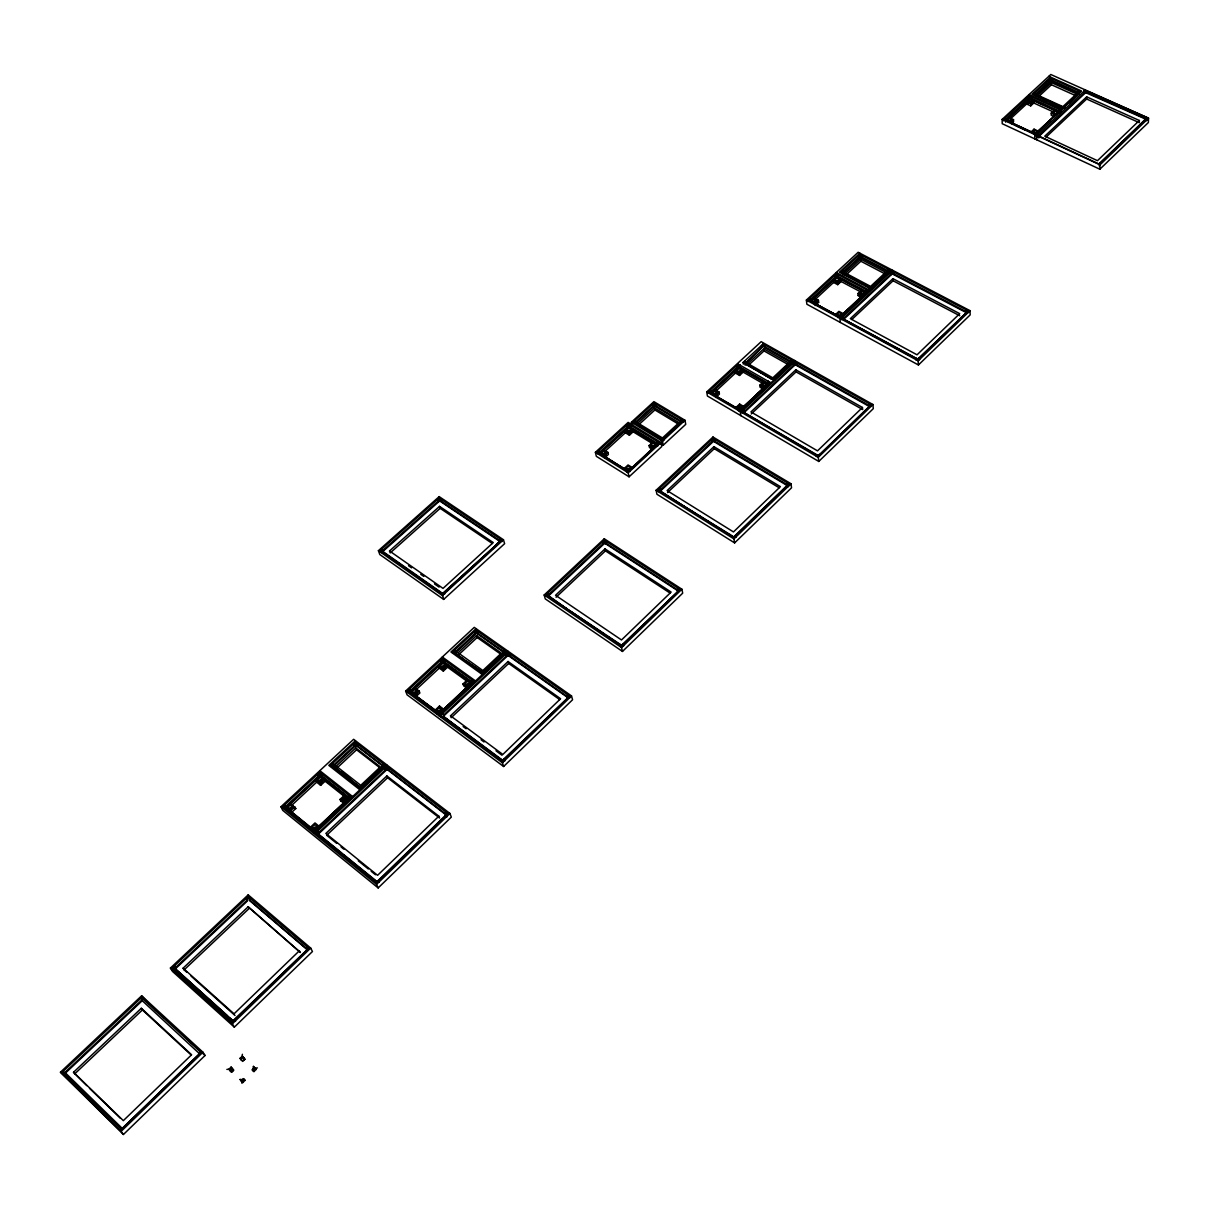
<?xml version="1.0" encoding="UTF-8"?>
<svg xmlns="http://www.w3.org/2000/svg" width="1209" height="1209" viewBox="0 0 1209 1209"><rect width="100%" height="100%" fill="white"/><g stroke="black" fill="none" stroke-linecap="round" stroke-linejoin="round"><path stroke-width="1.5" d="M1030.431 98.851L1031.096 96.493L1030.431 98.851L1058.404 111.606L1059.099 109.233L1058.661 112.679L1059.598 113.102L1059.598 111.379L1035.932 133.066L1036.884 134.365L1036.869 132.642L1035.932 133.066M1062.379 107.888L1061.698 106.8M1079.395 92.851L1063.996 106.815L1064.933 108.1M1076.539 93.879L1076.509 96.04L1051.437 84.766L1051.437 82.605L1076.539 93.879L1062.907 106.619L1037.806 95.209L1051.437 82.605M1078.186 93.108L1078.881 90.751L1078.186 93.108L1051.966 81.351L1052.646 78.993L1051.966 81.351M1069.255 102.765L1078.443 93.305M1084.957 93.259L1084.035 91.113L1084.957 93.259L1038.909 136.405M1084.02 92.836L1085.017 90.191L1148.55 118.18L1148.369 122.532L1099.858 169.215L1002.231 123.711L1002.14 119.404L1050.802 74.505L1148.55 118.18L1099.948 164.892L1099.858 169.215M1085.274 92.806L1085.304 89.919L1036.657 135.468L1036.687 139.76M1086.574 93.048L1086.891 91.038L1086.574 93.048L1147.205 119.782L1147.281 118.029L1099.268 164.152L1036.959 135.181L1036.974 136.904L1038.848 137.781L1037.957 134.244L1037.972 135.967M1086.649 99.017L1086.679 96.856L1139.362 120.492L1139.286 122.668L1086.649 99.017L1046.117 137.085M378.402 550.669L442.343 595.553L503.458 539.743L501.675 539.955L442.373 594.103L443.658 599.422L504.621 543.672L503.458 539.743L439.169 496.627L378.402 550.669L379.807 554.538L443.658 599.422M1099.238 165.89L1099.283 163.608L1145.301 119.404L1146.313 118.966L1146.238 120.704L1147.205 119.782M1144.983 119.192L1145.346 117.167L1145.014 118.316L1086.574 92.186M1145.301 119.404L1135.795 129.378M242.374 1054.293L242.238 1056.213L244.928 1059.25L242.752 1061.396L240.047 1058.343L242.238 1056.213L244.928 1059.25M241.876 1083.188L242.012 1081.224L244.218 1079.063L245.004 1080.362L242.813 1082.523L240.107 1079.471L241.996 1079.697M248.193 894.872L170.424 968.046L172.509 971.431L234.334 1027.151L312.451 951.528L310.683 948.083L248.193 894.872L248.812 898.015L246.727 899.98L247.633 900.75L176.287 967.986L174.549 965.81L176.287 967.986M306.466 949.065L306.814 946.677L307.524 948.052L306.466 949.065L249.583 900.539L249.87 898.166M321.201 776.102L321.534 773.715L322.183 775.181L321.201 776.102L348.555 797.728L349.552 796.807L348.902 795.341L348.555 797.728M499.468 541.148L499.891 538.761L499.468 541.148L440.484 501.493L440.862 499.136M382.467 765.856L382.83 763.453L383.434 764.934L382.467 765.856L356.821 746.059L357.169 743.671M244.142 1057.935L243.84 1060.323M253.437 1066.398L254.222 1067.698L252.031 1069.844L253.95 1071.582L256.127 1069.436L253.437 1066.398L253.134 1068.771M387.983 770.103L388.346 767.715L388.95 769.181L387.983 770.103L445.653 814.609L446.635 813.672L446.076 812.206L445.653 814.609M471.389 682.224L471.812 679.836L472.326 681.347L471.389 682.224L443.718 662.23L444.126 659.827M477.479 633.833L477.903 631.43L478.401 632.972L477.479 633.833L503.397 652.135L503.836 649.732L503.397 652.135M567.202 697.2L567.686 694.782L567.202 697.2L508.959 656.064L509.412 653.661M629.541 427.2L630.025 424.812L629.541 427.2L656.925 443.93L657.439 441.542L656.925 443.93M680.894 421.775L681.423 419.387L680.894 421.775L655.278 406.39L655.777 404.018M677.554 590.596L678.098 588.163L677.554 590.596L605.679 543.793L606.177 541.39M739.576 367.581L740.135 365.194L739.576 367.581L767.534 383.616L768.093 381.228L767.534 383.616M714.413 441.874L714.957 439.487L714.413 441.874L786.636 485.217L787.24 482.784L786.636 485.217M764.42 347.361L764.98 344.973L764.42 347.361L790.55 362.096L791.124 359.693L790.55 362.096M796.157 365.254L796.746 362.866L796.157 365.254L868.561 406.073L869.195 403.64L868.561 406.073M837.625 277.088L838.215 274.715L837.625 277.088L865.553 291.958L866.173 289.555L865.553 291.958M861.307 257.729L861.911 255.356L861.307 257.729L887.512 271.421L888.131 269.033L887.512 271.421M893.134 274.367L893.753 271.98L893.134 274.367L965.643 312.285L966.323 309.867L965.643 312.285M121.323 1129.357L200.936 1052.419L141.438 997.652L62.46 1072.005L121.323 1129.357L200.936 1052.419M240.908 1080.77L243.1 1078.624L245.004 1080.362M252.998 1070.721L255.356 1068.136L257.396 1067.925M232.869 1069.255L231.115 1067.079L228.924 1069.209L226.884 1069.421M231.916 1068.378L233.821 1070.116L231.629 1072.262L229.725 1070.524L231.916 1068.378L231.115 1067.079M240.848 1059.658L243.024 1057.527M232.506 1020.532L231.418 1021.575L230.632 1020.23L232.506 1020.532L229.755 1018.054M375.379 882.51L376.075 880.817L318.738 834.316L317.393 834.558M508.959 656.064L509.881 655.202L508.022 653.888L507.538 650.835L438.731 715.577L440.605 715.365L502.37 761.126L502.868 762.622L500.949 761.202L501.644 759.524L443.673 716.589L442.449 716.741L443.008 718.237M620.806 645.41L619.915 646.271L619.522 644.729L620.625 644.624L620.806 645.41L606.797 635.889M816.362 456.488L817.072 454.886L743.822 412.45M234.123 1019.655L235.453 1021.167L234.123 1019.655L306.602 950.304M378.039 880.605L379.294 882.086L378.039 880.605L445.35 815.561L446.589 817.042L445.35 815.561M503.564 759.312L504.773 760.778L503.564 759.312L567.762 697.925M623.648 645.848L622.484 644.412L678.294 591.125M734.664 536.025L735.51 535.829L735.782 537.431L734.664 536.025L786.666 485.791L787.527 485.565L787.754 487.182M818.961 455.491L869.558 406.284M919.611 359.708L918.568 358.332L966.777 312.345M232.355 1023.811L310.683 948.083L308.703 948.279L232.491 1021.922L172.403 967.835L170.424 968.046L232.355 1023.811L234.334 1027.151M378.16 887.935L376.573 884.384L449.929 813.461L353.632 739.303L280.956 806.735L282.71 810.347L378.16 887.935L451.32 817.118L449.929 813.461L447.995 813.672L376.634 882.63L315.564 833.077L313.645 833.273L386.563 764.662L387.107 767.76L388.95 769.181M502.37 761.126L569.62 696.142L571.509 695.931L572.582 699.739L503.624 766.491L407.07 694.812L405.635 691.049L474.26 627.365L571.509 695.931L502.37 762.773L503.624 766.491M544.171 594.994L621.532 647.571L621.456 646.044L680.032 589.433L681.891 589.221L682.692 593.166L622.484 651.439L545.274 598.893L544.171 594.994L604.258 538.776L681.891 589.221L621.532 647.571L622.484 651.439M656.094 490.249L733.923 538.912L733.803 537.476L789.19 483.963L790.988 483.736L791.547 487.801L734.619 542.901L656.94 494.269L656.094 490.249L712.978 437.023L790.988 483.736L733.923 538.912L734.619 542.901M706.706 391.912L818.266 457.365L818.115 456.005L871.145 404.743L872.928 404.531L873.291 408.672L818.765 461.445L707.416 396.008L706.706 391.912L761.171 341.663L872.928 404.531L818.266 457.365L818.765 461.445M806.373 300.074L918.16 360.811L917.948 359.526L968.288 310.879L970.011 310.668L970.177 314.884L918.432 364.982L806.871 304.245L806.373 300.074L858.148 252.303L970.011 310.668L918.16 360.811L918.432 364.982M123.424 1134.495L121.112 1131.352L202.961 1052.223L141.634 995.808L60.45 1072.202L123.424 1134.495L205.046 1055.502L202.961 1052.223M299.454 950.697L234.032 1013.837L183.103 968.182L248.147 906.795L300.361 952.42L248.147 906.795M438.867 816.196L377.586 875.316L325.856 833.469L386.835 775.921L438.867 816.196L439.577 818.009L387.59 777.765L386.835 775.921M862.455 407.478L817.511 450.851L750.94 411.921L795.809 369.818L862.455 407.478L862.652 409.549L796.066 371.873L795.809 369.818M1139.362 120.492L1097.47 160.676L1044.757 136.194L1086.679 96.856M1100.628 163.17L1107.384 156.671M1112.794 151.473L1130.385 134.577M450.519 715.819L508.067 661.519L560.598 698.726L502.838 754.461L450.519 715.819L451.199 717.693L508.672 663.439L508.067 661.519M73.492 1072.292L141.317 1008.276L191.611 1054.762L123.333 1120.637L73.492 1072.292L86.806 1085.652M186.881 972.338L184.131 969.875L249.084 908.548M387.59 777.765L326.687 835.268L336.737 843.398M74.686 1073.894L142.42 1009.938L141.317 1008.276M312.602 831.55L313.267 829.888L286.004 807.763L284.644 807.975M358.741 788.162L359.405 786.5L333.805 766.43L332.505 766.597M438.414 713.234L437.462 714.141L436.917 712.63L438.142 712.494L438.414 713.234L410.531 692.047L409.307 692.168M481.923 672.325L481.001 673.201L480.487 671.675L481.681 671.554L481.923 672.325L466.704 661.399M315.186 829.676L316.441 831.127L315.186 829.676L348.162 798.665L349.401 800.116L348.162 798.665M362.534 787.739L361.31 786.288L382.724 766.702M449.748 704.122L440.288 713.038L471.117 683.025L472.296 684.445M496.854 659.812L483.781 672.113L503.851 652.769M314.416 833.031L313.736 831.58L350.731 796.791L319.735 772.294L282.861 806.524L283.556 807.975L285.566 806.101L284.871 804.665L286.457 806.826L319.312 776.299L317.755 774.123L319.312 776.299M360.569 789.598L359.934 788.132L384.674 764.874L355.355 742.281L330.707 765.191L331.357 766.657L333.321 764.844L332.671 763.363L334.213 765.539L354.947 746.27L353.421 744.094L354.947 746.27M473.656 681.166L438.761 714.005L407.493 690.838L442.298 658.527L473.656 681.166L474.17 682.692L472.326 681.347M505.694 651.047L482.346 673.005L452.786 651.787L476.074 630.146L505.694 651.047L506.163 652.573L504.319 651.273M316.894 829.102L326.506 820.065M332.007 814.896L345.729 801.975M361.627 787.029L382.104 766.733M459.208 695.22L471.117 683.025M499.483 657.348L503.156 652.89M315.564 833.077L386.502 766.294L447.995 813.672M175.381 967.17L173.235 969.195L172.403 967.835L248.057 896.61L308.703 948.279M316.244 834.512L318.254 832.608L317.589 831.172L319.176 833.349L386.079 770.314L384.553 768.123L386.079 770.314M385.157 769.604L387.107 767.76M508.022 653.888L506.178 655.626L507.115 656.275L443.975 715.773L442.509 713.582L443.975 715.773M175.864 967.306L247.256 900.055L245.971 898.574L246.727 899.98M318.828 832.638L385.777 769.574M443.703 715.018L506.873 655.505L505.71 654.084M318.073 835.993L318.738 834.316M548.931 594.511L603.684 543.219L602.566 541.828L603.88 544.005L549.143 595.296L547.783 593.105L549.143 595.296M660.673 489.841L712.509 441.285L711.436 439.91L712.66 442.086L660.839 490.642L659.585 488.451L660.839 490.642M744.638 411.196L794.328 364.65L793.285 363.289L794.434 365.466L744.759 412.012L743.565 409.821L744.759 412.012M844.169 317.967L891.381 273.733L890.368 272.403L891.441 274.579L844.245 318.798L843.141 316.622L844.245 318.798M1038.909 135.544L1084.972 92.398M605.679 543.793L606.555 542.977L604.696 541.768L604.258 538.776M604.984 548.886L555.536 595.281L621.502 639.969L671.131 592.078L604.984 548.886L605.452 550.866L669.982 593.014M713.914 446.665L667.111 490.582L733.47 531.93L780.394 486.653L713.914 446.665L714.262 448.69L779.095 487.726M892.937 278.659L850.32 318.662L917.042 354.811L959.689 313.66L892.937 278.659L893.088 280.76L851.892 319.463M310.471 827.183L314.99 822.936L319.085 826.246M343.492 803.486L339.941 799.497L344.414 795.31M435.195 710.061L439.471 706.056L443.612 709.124M467.823 688.858L463.667 685.851L463.017 683.946L467.233 680.002M556.08 597.231L605.452 550.866M667.519 492.592L714.262 448.69M751.257 413.962L796.066 371.873M340.757 801.325L344.097 798.182M735.964 407.478L739.621 404.063L743.807 406.511M762.879 388.89L760.083 387.273L759.796 385.218L763.408 381.848M835.449 314.582L838.91 311.348L843.126 313.63M861.004 297.112L858.194 295.616L858.012 293.515L861.428 290.326M1038.244 131.116L1034.043 129.151L1030.914 132.083L1012.084 123.318M1054.036 116.548L1051.226 115.263L1051.226 113.102L1054.324 110.215M858.194 295.616L861.624 292.412M741.963 410.365L740.905 409.005L768.365 383.797M773.715 378.311L774.531 378.024L774.757 379.671L773.715 378.311L790.58 362.534L791.411 362.232L791.623 363.894M864.405 294.407L840.497 316.758L866.521 291.989L866.657 293.666M872.596 288.105L871.583 286.775L888.494 271.421L888.63 273.113M769.967 382.301L740.074 410.259L708.444 391.701L738.291 364.151L769.967 382.301L770.193 383.948L768.335 382.875M792.998 360.75L772.929 379.52L743.097 362.458L763.136 343.945L792.998 360.75L793.21 362.398M868.047 290.553L839.726 317.045L808.065 299.862L836.371 273.733L868.047 290.553L868.183 292.23M890.005 270.015L870.933 287.848L841.011 271.995L860.067 254.389L890.005 270.015L890.126 271.693M741.026 409.821L767.549 384.084M776.42 376.709L790.58 362.534M871.659 287.606L885.018 275.123M1035.947 133.927L1050.636 120.175M548.221 594.662L546.438 596.339L546 594.783L604.319 540.181L680.032 589.433M659.918 490.053L658.21 491.655L657.877 490.038L713.098 438.353L712.978 437.023M743.822 411.468L742.205 412.979L741.948 411.347L794.872 361.808L794.721 360.539L740.195 411.559L740.845 415.654M602.959 543.4L604.696 541.768M711.723 441.527L713.37 439.985L713.098 438.353L789.19 483.963L789.401 485.58L787.452 484.416M793.497 364.937L795.084 363.456L794.872 361.808L871.145 404.743M841.766 319.735L843.308 318.284M890.504 274.095L892 272.675L891.698 269.803L839.892 318.284L840.315 322.44M294.936 806.72L290.432 810.922L291.293 812.735L295.797 808.534L290.916 803.471M325.115 781.226L320.672 785.366L319.841 783.553L324.299 779.397L325.115 781.226L343.779 795.99M419.175 691.08L414.914 695.054L415.624 696.928L419.886 692.969L419.175 691.08L415.095 688.072M447.557 667.187L443.355 671.101L442.69 669.197L446.892 665.282L447.557 667.187L466.417 680.848M355.794 747.933L356.579 749.776L337.054 767.957L336.238 766.128L355.794 747.933L380.351 766.899L360.75 785.321L336.238 766.128M458.74 654.673L477.177 637.506L476.558 635.586L458.09 652.769L482.859 670.527L501.372 653.132L476.558 635.586M355.431 740.679L328.818 765.403L359.874 789.779M476.089 628.65L450.942 651.999L482.346 674.546M318.42 775.589L320.385 773.76L319.735 772.294M441.874 662.441L440.439 660.25L441.874 662.441L410.864 691.246L409.383 689.07L409.957 690.581L408.068 692.349L407.493 690.838M440.968 661.776L442.842 660.038L442.298 658.527M286.11 806.101L318.98 775.574M410.576 690.505L441.617 661.671M354.041 745.575L355.99 743.762L355.355 742.281M443.718 662.23L444.655 661.353L442.842 660.038M475.651 634.045L474.23 631.854L475.651 634.045L456.08 652.24L454.644 650.064L455.158 651.591L453.315 653.313L452.786 651.787M474.744 633.395L476.573 631.687L476.074 630.146M333.896 764.798L354.63 745.53M455.808 651.485L475.394 633.274M291.777 805.285L316.637 782.163L315.806 780.334L319.841 783.553M415.805 689.961L439.275 668.139L438.595 666.235L442.69 669.197M359.723 787.24L334.137 767.156L335.12 766.249L333.321 764.844M356.821 746.059L357.788 745.152M463.667 659.222L456.05 653.752L456.987 652.89L455.158 651.591M626.655 471.918L627.32 470.331L626.292 470.316M660.839 440.303L661.519 438.731L634.906 423.09M850.32 277.42L843.776 273.944L844.532 273.249L842.688 272.267L842.522 270.589L843.61 272.75L859.629 257.94L858.707 257.457L860.219 256.066L860.067 254.389M1080.755 91.582L1050.802 78.162L1049.442 81.154L1049.442 79.416L1050.364 81.562L1035.917 94.922M657.923 445.819L656.835 444.459L628.378 471.026L598.923 453.209M666.129 436.827L663.424 439.32L681.604 422.001M762.592 346.741L745.862 363.153L762.592 346.741L761.549 345.396L761.791 347.059M843.534 271.919L859.554 257.094L858.556 255.779L858.707 257.457M1036.838 95.345L1036.158 95.979L1035.917 94.06L1050.364 80.701M659.268 442.66L628.121 471.45L597.14 452.09L628.227 423.724L659.268 442.66L659.585 444.277L657.756 443.159M662.668 441.421L662.351 439.804L683.251 420.475L653.978 402.929L633.108 422.001L633.44 423.618L635.103 422.092L634.77 420.475L636.01 422.651L653.555 406.602L652.331 404.441L653.555 406.602M637.188 463.591L629.254 470.921L629.088 470.12L630.176 471.495M642.478 458.71L650.397 451.38M675.589 428.077L680.833 422.273M715.305 391.701L735.435 373.067L735.117 371.027L739.243 373.4L739.576 375.455L743.172 372.115L742.855 370.06L739.243 373.4M815.863 298.819L833.56 282.453L833.349 280.367L837.505 282.574L837.716 284.674L833.56 282.453M1010.709 118.633L1026.562 103.974L1026.532 101.813L1030.688 103.717L1030.718 105.863L1026.562 103.974M629.073 476.814L628.196 472.81L661.021 442.449L628.151 422.409L595.387 452.302L596.339 456.322L629.073 476.814L661.822 446.484L661.021 442.449M684.989 420.264L685.745 424.329L663.242 445.184L662.441 441.134L684.989 420.264L653.903 401.645L631.37 422.213L632.231 426.248M745.182 365.163L744.925 363.516L745.847 363.592L772.098 379.354L745.983 364.423L746.769 363.682L744.94 362.624L744.684 360.977L745.726 362.337M763.71 348.842L747.812 363.546L772.808 377.843L788.721 362.957L763.71 348.842L763.997 350.912L787.422 364.136M860.657 259.134L845.544 273.113L870.616 286.397L885.744 272.252L860.657 259.134L860.853 261.235L847.116 273.944M715.441 395.449L719.098 392.064L714.957 389.646M814.942 303.459L818.417 300.24L814.277 298.003M837.505 282.574L840.92 279.4L841.132 281.501L837.716 284.674M1009.349 117.711L1013.505 119.631L1010.376 122.532L1006.22 120.598L1029.63 98.957L1058.525 112.15L1035.131 134.033L1032.32 132.733M1030.688 103.717L1033.786 100.861L1033.801 103.007L1030.718 105.863M749.444 364.377L763.997 350.912M1039.181 96.115L1051.437 84.766M715.788 397.489L719.431 394.104L719.098 392.064M815.183 305.545L818.644 302.326L818.417 300.24M1011.449 123.711L1013.535 121.777L1013.505 119.631M624.267 468.457L628.076 464.951L632.186 467.505M652.255 449.249L649.505 447.572L649.097 445.562L652.86 442.086M1003.787 120.915L1003.757 119.192L1029.252 95.662L1060.973 110.095M859.901 253.21L839.333 272.206L871.115 289.057M1050.561 77.134L1032.002 94.257L1062.892 108.296M708.716 393.348L710.348 391.837L710.061 390.205L711.255 392.381L737.868 367.793L736.689 365.617L737.868 367.793M736.946 367.264L738.548 365.798L738.291 364.151M808.262 301.525L809.803 300.104L809.622 298.427L810.725 300.603L809.803 300.104M810.725 300.603L835.933 277.299L835.011 276.816L836.537 275.41L836.371 273.733M1006.1 120.054L1005.147 117.908L1006.1 120.054L1028.829 99.062L1027.907 98.654L1029.252 95.662M711.119 391.565L737.732 366.977M810.635 299.772L835.857 276.468L834.845 275.138L835.011 276.816M1006.084 119.207L1028.814 98.201L1027.877 96.916L1027.907 98.654M1050.802 78.162L1033.619 94.045L1063.572 107.661M711.315 393.031L738.729 367.687L767.594 384.266L740.15 409.927L710.272 392.789M607.976 452.423L604.168 455.914L604.636 457.909L608.429 454.433L607.976 452.423L603.926 449.914L604.394 451.909L625.355 432.746L624.917 430.736L628.967 433.215L629.405 435.225L633.153 431.794L632.715 429.784L628.967 433.215M638.367 425.084L654.9 409.957L654.507 407.932L637.944 423.074L662.456 437.975L679.035 422.666L654.507 407.932M442.041 593.574L441.119 594.405L440.605 592.848L441.769 592.803L442.041 593.574L411.136 571.902M444.716 593.982L443.567 592.591L499.906 541.587M443.824 593.362L452.181 585.745M457.743 580.652L461.914 576.844M466.085 573.036L480.003 560.341M485.565 555.248L488.345 552.709M492.516 548.901L499.241 541.768M597.503 453.692L599.196 452.151L598.833 450.549L600.102 452.71L627.803 427.412L626.549 425.236L627.803 427.412M626.897 426.853L628.574 425.341L628.227 423.724M599.906 451.909L627.622 426.596M600.117 453.375L628.665 427.306L656.971 444.595M652.648 406.073L654.296 404.562L653.978 402.929M635.843 421.835L653.389 405.801M647.283 430.767L636.085 423.951L636.916 423.195L635.103 422.092M655.278 406.39L656.109 405.635L654.296 404.562M389.525 550.972L439.532 506.375L493.257 542.584L443.023 588.39L389.525 550.972L390.22 552.906L440.167 508.339L439.532 506.375M438.746 501.705L437.386 499.559L438.746 501.705L383.389 550.987L381.968 548.841L382.528 550.397L380.729 552.014L380.155 550.458L439.154 497.987L439.169 496.627L440.016 499.257M437.9 501.131L439.653 499.559L439.154 497.987L501.675 539.955L502.143 541.526M383.102 550.216L438.489 500.919M382.422 553.208L383.057 551.621L381.863 551.652M1063.996 106.815L1064.948 106.377M1099.283 163.608L1100.281 163.2L1100.235 164.923L1002.14 119.404M871.583 286.775L872.46 286.427M840.421 315.927L841.268 315.594M740.905 409.005L741.706 408.733M663.257 438.519L664.346 439.88M918.568 358.332L919.505 358.03M818.871 454.675L819.747 454.433M229.725 1070.524L228.924 1069.209L232.717 1071.189M232.113 1019.852L175.683 969.119L174.202 969.452L175.033 970.812M374.73 881.089L376.075 880.817M311.922 830.115L313.267 829.888M622.484 644.412L623.27 644.291M358.106 786.696L359.405 786.5M501.644 759.524L500.45 759.705L500.949 761.202M454.599 653.087L481.681 671.554M547.843 596.037L620.625 644.624M731.853 536.252L732.986 537.038L716.967 527.033M659.751 491.202L732.85 536.237M816.166 454.856L817.072 454.886M660.522 438.686L661.519 438.731M771.07 378.447L771.977 378.523M911.934 356.7L916.875 359.39L916.83 358.544L915.999 358.469L916.105 360.131M843.474 319.085L916.83 358.544M838.714 316.138L837.852 316.033L838.018 317.695L838.714 316.138L809.909 300.86M869.891 286.986L869.059 286.865L869.211 288.543L869.891 286.986L842.854 272.977L843.021 274.655M62.46 1072.005L64.969 1072.443L122.472 1128.617L122.003 1127.982M1033.604 133.066L1034.315 134.139M1006.311 120.265L1005.631 121.777L1006.311 120.265L1034.299 133.277M1084.987 91.929L1086.861 92.776M1048.807 76.348L1081.435 90.947L1034.783 134.592L1034.813 138.899M1050.802 79.9L1078.186 92.247M1078.443 94.166L1079.38 94.589M1042.717 98.957L1047.629 101.193M1050.908 102.674L1060.731 107.148M1029.025 94.604L1061.653 109.445M1029.267 97.385L1058.404 110.744M1059.084 110.971L1060.958 111.817M1033.801 103.007L1054.324 112.377M1051.226 113.102L1055.442 115.036M1003.757 119.192L1035.478 133.942L1035.493 135.665M1016.21 125.721L1026.078 130.315M860.219 256.066L862.062 257.033M892 272.675L893.874 273.657M966.399 311.544L968.349 312.572L968.288 310.879L891.879 270.997L841.6 318.058L917.948 359.526M861.231 256.882L887.436 270.589M893.058 273.521L965.613 311.438M860.853 261.235L884.232 273.476M893.088 280.76L959.795 315.761M853.599 279.158L861.775 283.495M865.055 285.218L868.334 286.956M836.205 272.539L869.739 290.341M836.537 275.41L838.381 276.393M837.535 276.257L865.478 291.112M841.132 281.501L860.052 291.565M858.012 293.515L862.213 295.767M814.503 300.089L818.644 302.326M812.524 302.703L824.009 308.945M827.304 310.728L837.157 316.078M849.353 322.712L852.647 324.496M855.942 326.294L864.178 330.767M867.473 332.551L877.356 337.916M880.651 339.714L890.534 345.079M893.829 346.862L908.639 354.917M765.206 346.635L763.378 345.593L763.136 343.945M795.084 363.456L796.958 364.513M869.347 405.302L871.296 406.405M764.3 346.53L790.444 361.264M796.051 364.423L868.485 405.242M738.548 365.798L740.376 366.841M739.455 366.765L767.413 382.8M743.172 372.115L763.695 383.903M759.796 385.218L763.982 387.636M735.435 373.067L739.576 375.455M710.348 391.837L711.255 392.381M741.948 411.347L818.115 456.005M713.37 439.985L715.244 441.104M655.112 405.589L680.743 420.959M714.277 441.073L786.515 484.401M654.9 409.957L679.413 424.691M633.108 422.001L662.351 439.804M650.472 432.716L661.671 439.547M631.37 422.213L662.441 441.134M657.031 441.391L663.242 445.184M628.574 425.341L630.373 426.429M629.36 426.384L656.759 443.129M633.153 431.794L651.711 443.159M649.097 445.562L653.208 448.071M625.355 432.746L629.405 435.225M599.196 452.151L600.102 452.71M657.877 490.038L733.803 537.476M627.501 471.132L599.966 453.239M694.555 513.024L660.764 491.217M697.759 515.034L704.167 519.024M707.356 521.034L713.763 525.038M595.387 452.302L628.196 472.81M605.497 543.007L677.388 589.811M440.242 500.707L499.241 540.363M440.167 508.339L492.305 543.506M566.311 608.399L548.962 595.977M569.424 610.515L603.684 633.773M546 594.783L621.456 646.044M408.536 565.736L411.604 567.867M420.762 574.29L423.815 576.421M434.499 583.902L439.094 587.121M382.528 550.397L383.389 550.987M383.057 551.621L441.769 592.803M383.329 552.392L408.053 569.741M380.155 550.458L442.373 594.103M476.573 631.687L478.401 632.972M477.223 633.063L503.156 651.364M508.732 655.293L566.976 696.429M477.177 637.506L500.511 654.009M508.672 663.439L559.661 699.573M442.328 657.001L475.53 680.954M443.461 661.459L471.132 681.468M463.017 683.946L467.173 686.969M439.275 668.139L443.355 671.101M463.138 726.533L466.13 728.74M481.061 739.772L484.053 741.978M495.992 750.804L501.962 755.232M409.957 690.581L410.864 691.246M410.531 692.047L438.142 712.494M501.901 760.28L443.673 716.589M405.635 691.049L502.37 762.773M356.504 745.318L382.165 765.116M387.681 769.362L445.38 813.884M356.579 749.776L379.671 767.624M341.376 771.342L350.005 778.128M330.707 765.191L359.934 788.132M319.826 770.662L352.65 796.58M320.385 773.76L322.183 775.181M349.552 796.807L351.381 798.242L350.731 796.791M320.869 775.362L348.237 797.003M339.941 799.497L344.051 802.761M316.637 782.163L320.672 785.366M293.122 806.373L295.797 808.534M341.044 846.889L343.915 849.217M358.272 860.823L368.322 868.969M371.193 871.281L375.5 874.772M285.566 806.101L286.457 806.826M318.254 832.608L319.176 833.349M307.872 825.943L286.004 807.763M310.728 828.271L313.599 830.598M319.085 835.041L340.575 852.481M343.432 854.793L376.392 881.527M299.877 819.702L309.882 827.817M282.861 806.524L313.736 831.58M280.956 806.735L376.573 884.384M249.205 899.844L306.119 948.385M191.007 976.041L235.014 1015.5M227.005 1015.575L175.683 969.119M254.222 1067.698L256.127 1069.436M240.107 1079.471L242.813 1082.523M149.251 1004.165L141.634 995.808M154.692 1009.167L164.212 1017.933M187.35 1039.226L194.15 1045.483M198.231 1049.246L205.046 1055.502M142.42 1009.938L191.309 1055.14M89.496 1088.266L120.447 1118.31M60.45 1072.202L121.112 1131.352M240.047 1058.343L241.8 1060.52M1035.917 94.06L1034.98 92.776L1034.995 94.498M199.319 1053.281L199.742 1053.946L141.665 1000.175L141.438 997.652M230.813 1070.962L231.629 1072.262M183.103 968.182L184.131 969.875M253.165 1070.282L253.95 1071.582M1038.833 136.058L1039.151 137.494M384.674 764.874L385.278 766.355M441.149 716.877L440.605 715.365L507.553 652.346L569.62 696.142L570.043 697.669M439.471 706.056L440.152 707.945M455.793 652.996L456.05 653.752M506.873 655.505L507.115 656.275M567.021 698.016L567.233 698.772M603.684 543.219L603.88 544.005M635.904 423.15L636.085 423.951M677.478 591.277L677.644 592.078M656.835 444.459L657.001 445.26M683.251 420.475L683.553 422.107M712.509 441.285L712.66 442.086M711.224 392.849L711.36 393.666M739.621 404.063L739.938 406.103M743.097 362.458L743.339 364.105M745.847 363.592L745.983 364.423M786.666 485.791L786.772 486.592M794.328 364.65L794.434 365.466M810.786 300.981L810.876 301.812M835.857 276.468L835.933 277.299M844.335 319.191L844.411 320.022M843.701 273.113L843.776 273.944M865.659 292.321L865.735 293.167M859.554 257.094L859.629 257.94M887.618 271.783L887.693 272.614M891.381 273.733L891.441 274.579M965.825 312.678L965.87 313.524M1028.814 98.201L1028.829 99.062M1034.043 129.151L1034.058 131.313M289.117 809.199A2.237 1.783 -27.1 0 1 293.198 807.944M313.448 828.921A2.252 1.813 -27.1 0 1 317.272 827.304M344.112 802.534A2.222 1.798 -25.6 0 1 343.688 802.262M343.175 800.978A2.222 1.798 -25.6 0 1 347.27 799.738M322.894 781.77A2.206 1.768 -25.7 0 1 322.274 782.646M321.806 782.979A2.206 1.768 -25.7 0 1 321.262 783.19M319.675 783.145A2.206 1.768 -25.7 0 1 319.252 782.873M318.768 781.619A2.206 1.768 -25.7 0 1 322.108 779.76M413.448 693.18A2.146 1.708 -21.2 0 1 417.528 693.301M416.833 694.601A2.146 1.708 -21.2 0 1 416.38 694.918M438.081 711.421A2.161 1.738 -20.9 0 1 441.965 710.665M466.024 685.518A2.146 1.708 -19.5 0 1 469.681 683.977M445.169 668.154A2.131 1.693 -19.9 0 1 444.368 668.849M441.874 668.773A2.131 1.693 -19.9 0 1 442.464 666.023A2.131 1.693 -19.9 0 1 445.456 666.809M606.147 455.158A1.995 1.496 -13 0 1 605.225 456.171M602.278 455.128A1.995 1.496 -13 0 1 605.966 454.025M626.957 469.591A2.01 1.526 -12.4 0 1 630.403 469.273M652.316 448.267A1.995 1.496 -11.6 0 1 651.999 447.98M651.787 446.846A1.995 1.496 -11.6 0 1 655.686 446.877M631.128 432.278A1.98 1.481 -12.2 0 1 630.63 433.003M629.753 433.472A1.98 1.481 -12.2 0 1 628.257 433.457M627.275 432.263A1.98 1.481 -12.2 0 1 630.63 430.888M717.194 394.814A1.965 1.466 -9.8 0 1 716.302 395.796M713.325 394.799A1.965 1.466 -9.8 0 1 716.635 393.454M738.246 409.413A1.98 1.481 -9.2 0 1 741.57 408.053M763.332 388.119A1.98 1.466 -8.5 0 1 762.365 387.318M762.516 386.2A1.98 1.466 -8.5 0 1 765.917 385.867M740.996 372.961A1.965 1.436 -9.2 0 1 740.709 373.294M737.943 373.551A1.965 1.436 -9.2 0 1 737.414 372.961M737.566 371.843A1.965 1.436 -9.2 0 1 741.147 371.843M812.675 303.036A1.934 1.375 -7.3 0 1 814.745 301.449A1.934 1.375 -7.3 0 1 816.468 303.021M837.625 316.199A1.95 1.405 -6.7 0 1 841.449 316.184M861.413 296.386A1.934 1.375 -6.2 0 1 860.445 295.646M860.823 294.255A1.934 1.375 -6.2 0 1 863.876 294.24M839.031 282.317A1.919 1.36 -6.8 0 1 838.381 282.876M836.054 282.891A1.919 1.36 -6.8 0 1 835.51 282.332M835.903 280.972A1.919 1.36 -6.8 0 1 838.925 280.956M1008.215 121.565A1.844 1.239 -3.9 0 1 1011.344 122.729M1053.417 114.311A1.859 1.224 -3.1 0 1 1056.847 114.25M1031.957 103.445A1.844 1.209 -3.6 0 1 1031.821 103.762M1028.315 103.521A1.844 1.209 -3.6 0 1 1031.866 102.825M1032.924 133.458A1.859 1.239 -3.3 0 1 1036.491 133.715M348.524 798.56L314.567 830.492L286.397 807.657L320.249 776.208L348.524 798.56M471.389 683.009L439.351 713.144L410.848 692.032L442.796 662.336L471.389 683.009M141.665 1000.175L64.969 1072.443L65.437 1073.093L142.103 1000.84L141.665 1000.175M739.288 410.032L738.472 410.803L738.215 409.156L739.288 410.032M865.644 292.563L839.651 316.864L810.801 301.207L836.779 277.193L865.644 292.563M343.794 800.857A2.237 1.798 -25.6 0 0 346.635 798.348A2.237 1.798 -25.6 0 0 343.114 797.789A2.237 1.798 -25.6 0 0 343.794 800.857M314.023 828.845A2.252 1.813 -27.1 0 0 316.894 826.306A2.252 1.813 -27.1 0 0 313.373 825.732A2.252 1.813 -27.1 0 0 314.023 828.845M289.631 809.093A2.237 1.783 -27.1 0 0 292.502 806.584A2.237 1.783 -27.1 0 0 289.011 806.01A2.237 1.783 -27.1 0 0 289.631 809.093M319.342 781.452A2.222 1.768 -25.7 0 0 322.168 778.989A2.222 1.768 -25.7 0 0 318.692 778.43A2.222 1.768 -25.7 0 0 319.342 781.452M442.101 667.247A2.131 1.693 -19.9 0 0 444.791 664.92A2.131 1.693 -19.9 0 0 441.345 664.421A2.131 1.693 -19.9 0 0 442.101 667.247M414.067 693.331A2.146 1.708 -21.2 0 0 416.788 690.959A2.146 1.708 -21.2 0 0 413.342 690.46A2.146 1.708 -21.2 0 0 414.067 693.331M438.746 711.602A2.161 1.738 -20.8 0 0 441.466 709.199A2.161 1.738 -20.8 0 0 437.99 708.686A2.161 1.738 -20.8 0 0 438.746 711.602M466.855 685.186A2.146 1.708 -19.5 0 0 469.53 682.828A2.146 1.708 -19.5 0 0 466.054 682.329A2.146 1.708 -19.5 0 0 466.855 685.186M627.819 431.447A1.98 1.481 -12.2 0 0 630.766 429.875A1.98 1.481 -12.2 0 0 627.819 428.863A1.98 1.481 -12.2 0 0 627.819 431.447M602.792 454.342A1.995 1.496 -13 0 0 605.754 452.755A1.995 1.496 -13 0 0 602.807 451.713A1.995 1.496 -13 0 0 602.792 454.342M627.244 469.606A2.01 1.526 -12.4 0 0 630.237 468.004A2.01 1.526 -12.4 0 0 627.244 466.946A2.01 1.526 -12.4 0 0 627.244 469.606M652.316 446.453A1.995 1.496 -11.6 0 0 655.278 444.867A1.995 1.496 -11.6 0 0 652.286 443.824A1.995 1.496 -11.6 0 0 652.316 446.453M738.049 371.692A1.965 1.436 -9.2 0 0 740.921 370.166A1.965 1.436 -9.2 0 0 737.943 369.198A1.965 1.436 -9.2 0 0 738.049 371.692M714.005 393.938A1.98 1.466 -9.8 0 0 716.892 392.396A1.98 1.466 -9.8 0 0 713.914 391.399A1.98 1.466 -9.8 0 0 714.005 393.938M738.971 408.566A1.995 1.481 -9.2 0 0 741.873 407.01A1.995 1.481 -9.2 0 0 738.865 405.997A1.995 1.481 -9.2 0 0 738.971 408.566M763.03 386.079A1.98 1.466 -8.5 0 0 765.917 384.522A1.98 1.466 -8.5 0 0 762.909 383.54A1.98 1.466 -8.5 0 0 763.03 386.079M813.476 302.054A1.934 1.375 -7.3 0 0 816.271 300.573A1.934 1.375 -7.3 0 0 813.309 299.666A1.934 1.375 -7.3 0 0 813.476 302.054M838.441 315.594A1.95 1.405 -6.7 0 0 841.237 314.098A1.95 1.405 -6.7 0 0 838.245 313.176A1.95 1.405 -6.7 0 0 838.441 315.594M861.231 294.301A1.934 1.375 -6.2 0 0 864.012 292.82A1.934 1.375 -6.2 0 0 861.004 291.913A1.934 1.375 -6.2 0 0 861.231 294.301M836.25 280.987A1.919 1.36 -6.9 0 0 839.016 279.521A1.919 1.36 -6.9 0 0 836.069 278.629A1.919 1.36 -6.9 0 0 836.25 280.987M1008.457 121.157A1.844 1.239 -3.9 0 0 1011.434 120.28A1.844 1.239 -3.9 0 0 1008.956 119.026A1.844 1.239 -3.9 0 0 1008.457 121.157M1033.453 132.763A1.859 1.254 -3.4 0 0 1036.461 131.887A1.859 1.254 -3.4 0 0 1033.937 130.617A1.859 1.254 -3.4 0 0 1033.453 132.763M1053.976 113.601A1.859 1.224 -3.1 0 0 1056.953 112.724A1.859 1.224 -3.1 0 0 1054.444 111.47A1.859 1.224 -3.1 0 0 1053.976 113.601M1028.965 102.16A1.844 1.209 -3.6 0 0 1031.942 101.299A1.844 1.209 -3.6 0 0 1029.464 100.06A1.844 1.209 -3.6 0 0 1028.965 102.16"/></g></svg>
